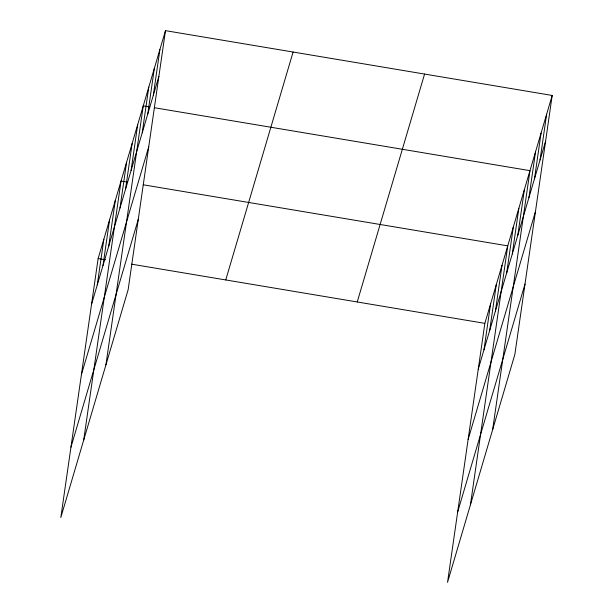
<?xml version="1.0" encoding="UTF-8"?>
<svg xmlns="http://www.w3.org/2000/svg" width="613" height="613" viewBox="0 0 613 613"><rect width="100%" height="100%" fill="white"/><g stroke="black" fill="none" stroke-linecap="round" stroke-linejoin="round"><path stroke-width="0.92" d="M165.472 30.65L98.134 258.563L60.81 517.556L128.148 289.642L165.472 30.65L552.19 95.444L514.866 354.437L447.528 582.35L484.852 323.358L552.19 95.444M97.26 284.953L103.858 239.185M102.984 265.575L109.581 219.814M108.708 246.204L115.305 200.443M83.705 440.065L121.029 181.073L127.504 182.153M119.987 208.029L126.584 162.269M125.542 189.225L132.14 143.465M131.098 170.422L137.695 124.661M105.926 364.85L143.25 105.857L149.725 106.946M142.208 132.822L148.806 87.061M147.764 114.018L154.361 68.258M153.319 95.214L159.916 49.454M483.979 349.747L490.576 303.987M489.703 330.376L496.3 284.608M495.427 310.998L502.024 265.237M470.424 504.859L507.748 245.867L143.22 184.789M506.706 272.823L513.303 227.063M512.261 254.027L518.859 208.259M517.816 235.223L524.414 189.463M492.645 429.652L529.969 170.659L154.346 107.719M528.927 197.616L535.524 151.855M534.482 178.812L541.08 133.052M540.038 160.008L546.635 114.248M91.536 304.324L158.874 76.41M81.399 374.689L148.737 146.775M70.947 447.184L138.293 219.278M225.745 279.942L293.091 52.036M357.233 301.971L424.571 74.066M478.255 369.118L545.593 141.205M468.117 439.483L535.455 211.577M457.666 511.985L525.012 284.072M98.134 258.563L105.528 259.797M131.42 264.142L484.852 323.358"/></g></svg>
